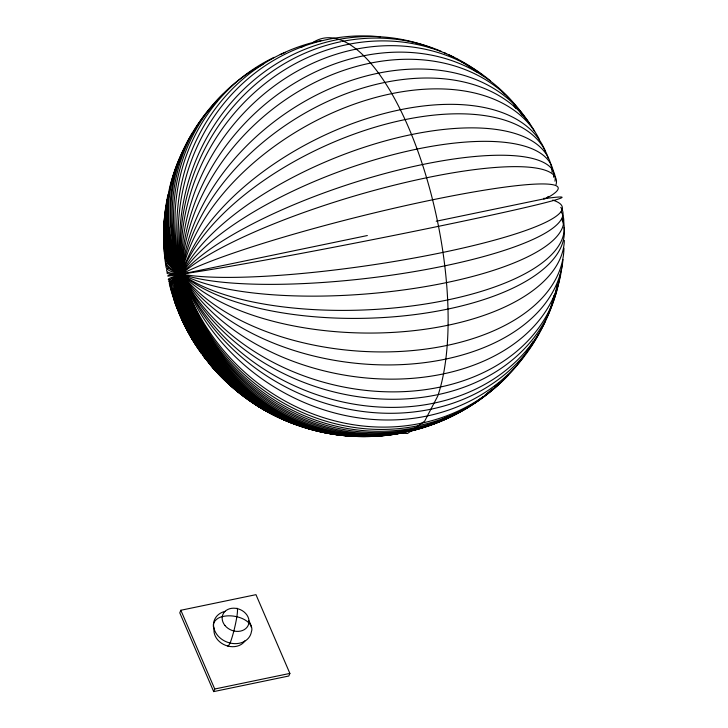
<?xml version="1.0" encoding="UTF-8"?>
<svg xmlns="http://www.w3.org/2000/svg" width="728" height="728" viewBox="0 0 728 728"><rect width="100%" height="100%" fill="white"/><g stroke="black" fill="none" stroke-linecap="round" stroke-linejoin="round"><path stroke-width="1.09" d="M180.835 610.264L179.78 612.849L213.686 691.6L288.825 676.003L289.881 673.418L255.974 594.667L180.835 610.264L214.742 689.016L213.686 691.6M175.366 273.719A200.382 2.457 -11.4 0 0 181.818 274.046L367.34 235.535M436.218 221.239L546.209 198.407A200.382 41.314 -16.6 0 0 548.239 196.414M214.742 689.016L289.881 673.418M393.803 432.769L407.498 433.506L424.661 421.148L437.683 396.187A202.111 74.993 78.3 0 0 418.909 154.063A202.111 74.993 78.3 0 0 312.867 42.543M545.081 321.876A200.382 169.879 28 0 1 283.629 385.895A200.382 169.879 28 0 1 192.365 133.042M197.352 125.635A200.382 169.879 28 0 1 198.68 123.824M554.063 295.404A200.382 169.879 28 0 1 547.693 315.706M499.881 383.046A200.382 183.747 55 0 1 181.818 274.046A200.382 15.661 -9.9 0 1 168.241 268.259M397.015 432.942A200.382 185.085 -86.1 0 1 391.491 433.997M388.151 434.543A200.382 185.085 -86.1 0 1 380.298 435.572M376.913 435.899A200.382 185.085 -86.1 0 1 368.987 436.409M365.583 436.509A200.382 185.085 -86.1 0 1 356.556 436.463M354.309 436.372A200.382 185.085 -86.1 0 1 181.818 274.046A200.382 34.498 -7.7 0 1 166.676 258.222M171.144 282.573A200.382 11.466 -13 0 1 181.818 274.046A200.382 83.465 -22.3 0 1 385.421 140.85A200.382 83.465 -22.3 0 1 552.07 172.29M187.287 328.92A200.382 98.326 -24.7 0 1 319.237 148.621A200.382 98.326 -24.7 0 1 548.284 158.313M188.434 332.132A200.382 108.117 -26.6 0 1 313.923 140.404A200.382 108.117 -26.6 0 1 545.345 151.333M170.543 285.258A200.382 17.754 -13.8 0 1 181.818 274.046A200.382 124.406 -30.2 0 1 348.612 106.215A200.382 124.406 -30.2 0 1 539.175 139.039M198.698 349.422A200.382 135.863 -33.4 0 1 290.927 121.694A200.382 135.863 -33.4 0 1 534.661 131.413M172.645 288.725A200.382 23.214 -14.4 0 1 181.818 274.046A200.382 145.554 -36.7 0 1 331.95 87.788A200.382 145.554 -36.7 0 1 530.321 124.861M173.373 291.473A200.382 28.492 -15 0 1 181.818 274.046A200.382 156.211 -41.5 0 1 323.914 78.151A200.382 156.211 -41.5 0 1 526.262 119.802M236.336 390.39A200.382 164.137 -46.5 0 1 252.762 115.37A200.382 164.137 -46.5 0 1 522.194 115.215M170.516 279.779A200.382 6.161 -12.4 0 1 181.818 274.046A200.382 69.215 -20.2 0 1 392.21 154.9A200.382 69.215 -20.2 0 1 553.571 177.177M177.314 304.723A200.382 54.081 -18.2 0 1 347.711 184.657A200.382 54.081 -18.2 0 1 554.964 181.199M167.231 272.372A200.382 10.11 -10.6 0 0 181.818 274.046A200.382 41.314 -16.6 0 1 401.647 183.365A200.382 41.314 -16.6 0 1 556.028 184.612M173.737 292.838A200.382 31.122 -15.3 0 1 181.818 274.046A200.382 20.175 -14 0 1 431.968 199.927A200.382 20.175 -14 0 1 546.209 198.407A200.382 5.051 -11.1 0 1 437.892 226.453A200.382 5.051 -11.1 0 1 181.818 274.046A200.382 25.462 -8.8 0 1 167.376 263.045M552.716 200.091A200.382 29.602 -8.3 0 1 433.779 254.272A200.382 29.602 -8.3 0 1 181.818 274.046A200.382 52.68 -5.5 0 1 165.547 248.457M560.742 207.398A200.382 42.188 -6.8 0 1 368.332 278.196A200.382 42.188 -6.8 0 1 166.157 254.099M561.179 211.73A200.382 57.721 -4.8 0 1 421.376 287.269A200.382 57.721 -4.8 0 1 181.818 274.046A200.382 58.813 -4.7 0 1 165.256 245.145M562.389 218.409A200.382 73.701 -2.6 0 1 419.565 304.886A200.382 73.701 -2.6 0 1 181.818 274.046A200.382 66.439 -3.7 0 1 164.956 241.014M564.018 227.509A200.382 82.055 -1.4 0 1 412.194 314.924A200.382 82.055 -1.4 0 1 181.818 274.046A200.382 75.184 -2.4 0 1 164.701 236.254M561.998 219.674A200.382 82.055 -1.4 0 1 563.381 224.124M564.346 240.386A200.382 96.788 1 0 1 405.196 331.513A200.382 96.788 1 0 1 181.818 274.046A200.382 81.026 -1.6 0 1 164.592 233.069M563.963 248.184A200.382 114.969 4.5 0 1 405.005 351.169A200.382 114.969 4.5 0 1 181.818 274.046A200.382 87.651 -0.5 0 1 164.519 229.438M563.008 259.532A200.382 127.154 7.4 0 1 345.636 362.053A200.382 127.154 7.4 0 1 166.121 205.305M561.952 265.811A200.382 140.14 11.3 0 1 397.379 379.088A200.382 140.14 11.3 0 1 181.818 274.046A200.382 95.286 0.7 0 1 164.528 225.243M560.169 274.629A200.382 151.506 15.8 0 1 392.529 391.873A200.382 151.506 15.8 0 1 181.818 274.046A200.382 102.921 2.1 0 1 164.637 221.021M558.695 280.58A200.382 157.985 19.1 0 1 438.183 394.585M437.055 394.822A200.382 157.985 19.1 0 1 223.633 331.859A200.382 157.985 19.1 0 1 183.529 150.833M557.084 284.757A200.382 164.947 23.7 0 1 385.567 407.298A200.382 164.947 23.7 0 1 181.818 274.046A200.382 108.618 3.2 0 1 165.192 215.788M174.747 296.396A200.382 37.974 -16.1 0 1 181.818 274.046A200.382 171.599 -53.2 0 1 288.288 76.431A200.382 171.599 -53.2 0 1 490.526 80.917M502.047 91.701A200.382 171.599 -53.2 0 1 504.377 94.176M513.795 105.515A200.382 171.599 -53.2 0 1 515.797 108.245M176.021 300.655A200.382 46.192 -17.2 0 1 181.818 274.046A200.382 177.432 -61.3 0 1 280.18 72.654A200.382 177.432 -61.3 0 1 483.483 76.021M341.942 41.487A200.382 181.236 -69.6 0 1 441.286 51.388M444.389 52.753A200.382 181.236 -69.6 0 1 446.437 53.699M448.484 54.673A200.382 181.236 -69.6 0 1 454.554 57.785M456.547 58.886A200.382 181.236 -69.6 0 1 458.531 60.005M460.496 61.152A200.382 181.236 -69.6 0 1 476.467 71.945M339.23 433.915A200.382 181.236 -69.6 0 1 327.991 432.678M325.744 432.332A200.382 181.236 -69.6 0 1 180.508 240.959A200.382 181.236 -69.6 0 1 340.85 41.705M178.415 308.008A200.382 60.46 -19 0 1 181.818 274.046A200.382 183.747 -78.4 0 1 248.894 84.503A200.382 183.747 -78.4 0 1 432.296 48.266M179.379 310.747A200.382 65.802 -19.7 0 1 181.818 274.046A200.382 185.776 87 0 1 380.371 36.81M407.125 431.822A200.382 185.977 73.2 0 1 181.818 274.046A200.382 114.551 4.4 0 1 165.001 214.542M180.071 312.667A200.382 69.56 -20.2 0 1 181.818 274.046A200.382 185.977 73.2 0 1 320.893 40.632M452.816 415.37A200.382 185.977 73.2 0 1 411.511 430.858M181.299 315.916A200.382 75.93 -21.1 0 1 181.818 274.046A200.382 184.284 57.6 0 1 274.11 57.348M280.244 54.555A200.382 184.284 57.6 0 1 285.458 52.398M300.455 47.284A200.382 184.284 57.6 0 1 303.722 46.365M183.01 320.193A200.382 84.357 -22.4 0 1 181.818 274.046A200.382 181.554 47.1 0 1 263.054 64.319M185.849 325.616A200.382 91.737 -23.6 0 1 181.818 274.046A200.382 178.051 39 0 1 223.232 94.085M188.743 332.041A200.382 104.477 -25.9 0 1 181.818 274.046A200.382 173.774 32.4 0 1 217.426 101.137M499.599 382.682A200.382 184.612 59.5 0 1 316.917 422.458A200.382 184.612 59.5 0 1 181.818 274.046A200.382 118.7 5.4 0 1 165.811 209.082M523.969 356.147A200.382 180.826 45.1 0 1 337.874 421.649A200.382 180.826 45.1 0 1 181.818 274.046A200.382 134.016 9.3 0 1 167.121 199.299M532.969 341.787A200.382 180.826 45.1 0 1 525.261 354.281M538.775 333.715A200.382 175.357 34.5 0 1 354.072 417.171A200.382 175.357 34.5 0 1 181.818 274.046A200.382 142.042 11.9 0 1 167.995 194.585M401.219 432.933A200.382 185.868 85.6 0 1 181.818 274.046A200.382 150.723 15.4 0 1 181.663 156.866M346 435.717A200.382 184.257 -80.9 0 1 181.818 274.046A200.382 162.38 21.8 0 1 187.123 143.261M289.234 421.658A200.382 177.132 -60.8 0 1 181.818 274.046A200.382 185.258 64 0 0 471.444 405.123M245.008 397.397A200.382 170.043 -51.6 0 1 181.818 274.046A200.382 185.686 68.3 0 0 409.409 431.031M232.814 386.832A200.382 158.631 -42.9 0 1 181.818 274.046A200.382 186.077 78 0 0 404.85 432.414M206.097 359.432A200.382 143.907 -36.1 0 1 203.33 355.956M201.365 353.28A200.382 143.907 -36.1 0 1 181.818 274.046A200.382 186.013 82.4 0 0 402.766 432.769M195.859 344.826A200.382 126.49 -30.7 0 1 181.818 274.046A200.382 185.531 89.9 0 0 399.053 433.014M191.491 337.501A200.382 115.352 -28.1 0 1 181.818 274.046A200.382 184.612 -82.9 0 0 349.276 436.026M227.445 380.517A200.382 149.085 -38.1 0 1 222.186 376.331M219.638 374.11A200.382 149.085 -38.1 0 1 208.709 362.817M205.906 359.341A200.382 149.085 -38.1 0 1 181.818 274.046A200.382 183.62 -77.8 0 0 346.483 435.553M229.821 383.438A200.382 153.472 -40.1 0 1 181.818 274.046A200.382 183.119 -75.8 0 0 345.281 435.271M543.616 198.853A200.382 2.457 -11.4 0 1 546.209 198.407A200.382 15.661 -9.9 0 0 543.525 198.38M543.561 198.58A200.382 10.11 -10.6 0 1 546.209 198.407M283.347 418.527A200.382 173.819 -55.9 0 1 181.818 274.046A200.382 121.885 -29.6 0 0 193.275 340.768M508.18 375.066A200.382 182.501 50.1 0 1 324.306 420.675A200.382 182.501 50.1 0 1 181.818 274.046A200.382 130.603 -31.8 0 0 195.796 345.036M527.745 349.222A200.382 182.501 50.1 0 1 526.562 351.124M518.909 362.189A200.382 182.501 50.1 0 1 517.553 363.973M496.141 385.258A200.382 185.258 64 0 1 494.512 386.814M492.028 389.107A200.382 185.258 64 0 1 485.157 395.022M482.5 397.151A200.382 185.258 64 0 1 473.327 403.858M456.993 413.54A200.382 185.686 68.3 0 1 410.501 430.794M450.614 415.934A200.382 186.077 78 0 1 411.429 430.912M447.602 416.807A200.382 186.013 82.4 0 1 442.533 419.337M433.151 423.487A200.382 186.013 82.4 0 1 424.606 426.726M395.277 432.778A200.382 184.612 -82.9 0 1 390.872 433.633M384.184 434.707A200.382 184.612 -82.9 0 1 380.817 435.144M372.927 435.917A200.382 184.612 -82.9 0 1 368.404 436.19M360.487 436.381A200.382 184.612 -82.9 0 1 357.111 436.354M341.15 434.571A200.382 182.227 -72.6 0 1 181.818 274.046A200.382 140.395 -34.8 0 0 201.492 353.408M294.476 424.014A200.382 179.488 -65.3 0 1 181.818 274.046A200.382 156.019 -41.4 0 0 231.267 385.121M290.454 422.322A200.382 178.087 -62.5 0 1 181.818 274.046A200.382 160.988 -44.4 0 0 236.036 389.689M296.806 424.943A200.382 180.344 -67.3 0 1 181.818 274.046A200.382 167.167 -48.9 0 0 241.095 394.321M288.288 421.103A200.382 176.322 -59.5 0 1 181.818 274.046A200.382 172.054 -53.7 0 0 249.431 400.6M284.866 419.519A200.382 175.184 -57.7 0 1 181.818 274.046M281.509 417.235A200.382 172.054 -53.7 0 1 275.229 414.723M273.146 413.822A200.382 172.054 -53.7 0 1 271.089 412.885M269.032 411.921A200.382 172.054 -53.7 0 1 266.994 410.92M264.974 409.891A200.382 172.054 -53.7 0 1 262.963 408.836M260.97 407.744A200.382 172.054 -53.7 0 1 255.109 404.295M253.198 403.094A200.382 172.054 -53.7 0 1 251.306 401.856M225.261 611.311A19.501 15.852 22.2 0 0 220.994 638.693A19.501 15.852 22.2 0 0 251.415 631.686A19.501 11.148 8.9 0 0 243.734 619.228A19.501 11.148 8.9 0 0 222.258 616.652C216.944 617.663 211.102 622.877 214.087 628.628A16.881 13.732 22.2 0 0 225.653 645.363A16.881 13.732 22.2 0 0 245.2 640.531M248.767 620.738A19.501 15.852 22.2 0 1 251.415 627.445M236.837 608.29A19.501 2.148 -76.7 0 1 236.063 621.175A19.501 2.148 -76.7 0 1 230.094 643.033L228.283 646.173A19.501 2.148 -76.7 0 1 227.782 645.836M224.934 625.479A13.787 11.211 22.2 0 0 248.021 625.734A13.787 11.211 22.2 0 0 233.825 608.189A13.787 11.211 22.2 0 0 224.934 625.479"/></g></svg>
